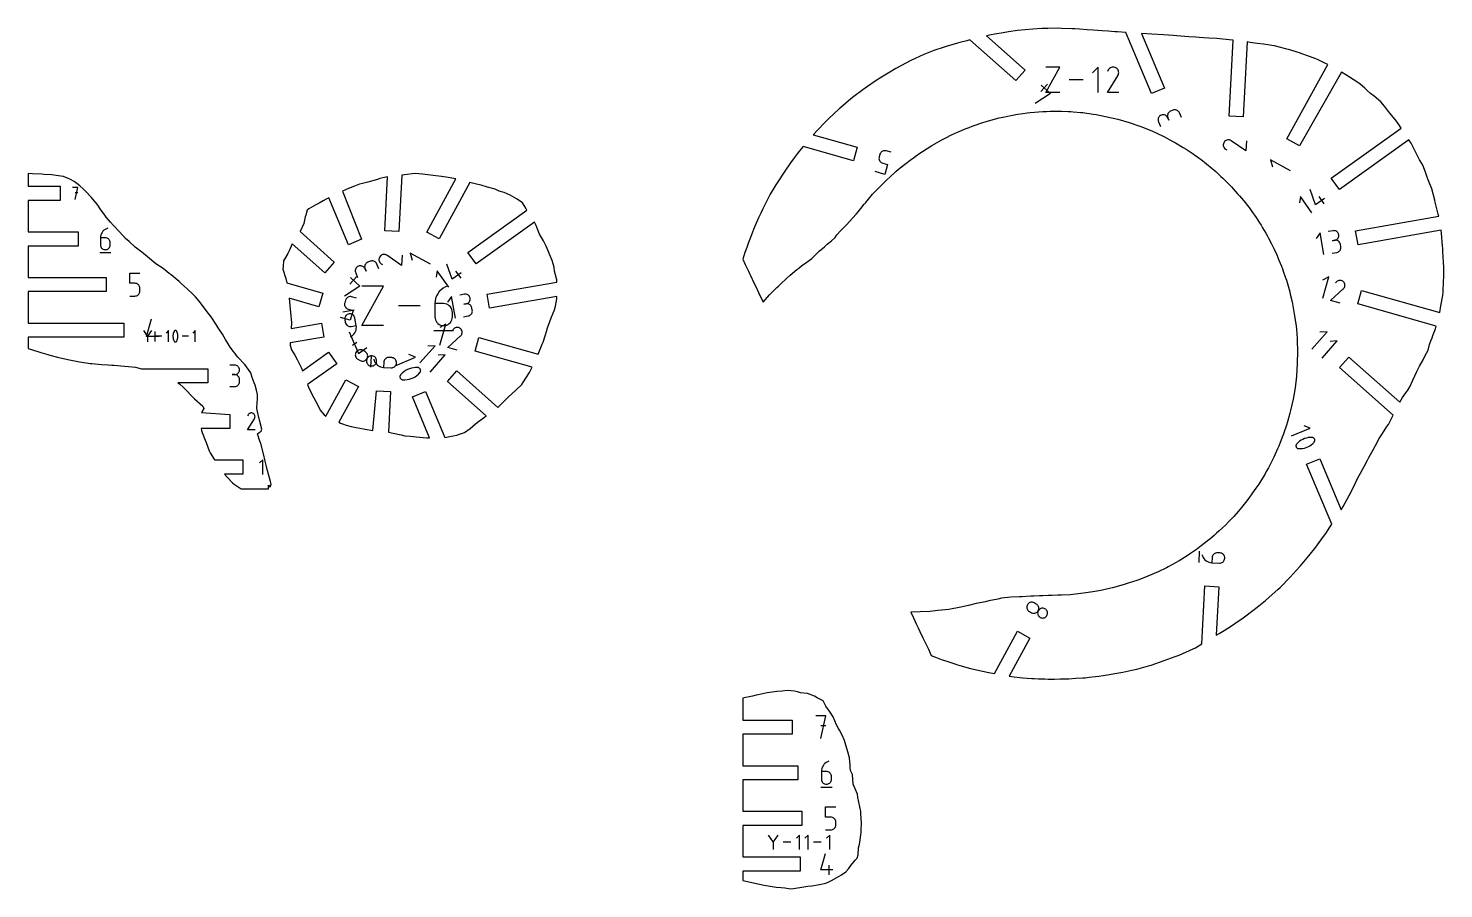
# Model space of a CAD drawing. Extents: x 1175 to 2208, y 2102 to 2749.
# Drawn here: x 1174.8 to 1569, y 2509 to 2748.6 of the extents above; entities that cross this region are included whole.
import ezdxf

# ---------------------------------------------------------------- set-up
doc = ezdxf.new("R2010")
doc.units = 0
doc.layers.add('IMPORT_-_FGBS51FGX6OVUUR', color=18, linetype='CONTINUOUS')
doc.layers.add('IMPORT_-_FTPFZRFGX82OPU8', color=18, linetype='CONTINUOUS')

msp = doc.modelspace()

# ---------------------------------------------------------------- linework, layer by layer
at = {"layer": 'IMPORT_-_FGBS51FGX6OVUUR'}
for points in [[(1236.29, 2620.33), (1239.29, 2620.35), (1241.68, 2620.37), (1241.71, 2621.35), (1242.12, 2620.86), (1242.38, 2621.63), (1242.23, 2622.4), (1241.77, 2624.11), (1241.35, 2625.78), (1241.04, 2626.97), (1240.79, 2628.06), (1240.27, 2630.06), (1239.5, 2632.94), (1239.29, 2633.64), (1238.59, 2635.71), (1239.1, 2636), (1239.59, 2636.38), (1239.85, 2637), (1239.19, 2639.46), (1238.55, 2642.23), (1238.47, 2642.9), (1238.62, 2645.54), (1238.57, 2646.58), (1238.29, 2647.86), (1237.95, 2649.2), (1237.73, 2649.88), (1237.15, 2651.37), (1236.76, 2652.67), (1235.11, 2654.94), (1233.12, 2657.04), (1231.01, 2659.81), (1230.72, 2660.28), (1229.73, 2661.9), (1229.37, 2662.59), (1228.9, 2663.38), (1227.69, 2665.19), (1227.08, 2666.11), (1225.67, 2668.27), (1224.95, 2669.15), (1223.78, 2670.8), (1223.34, 2671.39), (1222.38, 2672.58), (1221.38, 2673.78), (1220.68, 2674.48), (1218.98, 2676.05), (1217.39, 2677.53), (1216.75, 2678.12), (1215.72, 2679), (1214.56, 2679.91), (1214.03, 2680.33), (1212.38, 2681.67), (1210.29, 2683.04), (1208.01, 2684.93), (1206.37, 2686.26), (1205.29, 2687.06), (1204.56, 2687.69), (1202.83, 2689.19), (1201.85, 2690.07), (1200.3, 2691.8), (1198.49, 2693.71), (1197.71, 2694.59), (1196.43, 2696.03), (1195.87, 2696.81), (1195, 2698.07), (1193.93, 2699.62), (1192.79, 2700.99), (1192.35, 2701.51), (1190.7, 2703.24), (1190.12, 2703.79), (1189.13, 2704.73), (1188.26, 2705.4), (1187.57, 2705.91), (1186.56, 2706.48), (1185.66, 2706.88), (1184.55, 2707.28), (1183.85, 2707.42), (1181.9, 2707.71), (1181.29, 2707.78), (1179.2, 2707.92), (1178.55, 2707.97), (1175.96, 2708.09), (1174.78, 2708.14), (1174.78, 2704.6), (1183.63, 2704.6), (1183.63, 2700.66), (1174.78, 2700.66), (1174.78, 2691.9), (1188.71, 2691.9), (1188.71, 2687.96), (1174.78, 2687.96), (1174.78, 2679.2), (1196.45, 2679.2), (1196.45, 2675.26), (1174.78, 2675.26), (1174.78, 2666.5), (1201.43, 2666.5), (1201.43, 2662.56), (1174.78, 2662.56), (1174.78, 2659.45), (1177.72, 2658.52), (1178.31, 2658.31), (1180.19, 2657.79), (1180.81, 2657.62), (1182.94, 2657.05), (1185.82, 2656.33), (1189.03, 2655.76), (1190.93, 2655.44), (1191.98, 2655.26), (1192.51, 2655.22), (1195.3, 2655.02), (1197.03, 2654.89), (1198.06, 2654.82), (1198.57, 2654.77), (1201.56, 2654.49), (1202.73, 2654.43), (1204.68, 2654.19), (1206.35, 2653.8), (1224.81, 2653.8), (1224.81, 2649.86), (1216.45, 2649.86), (1216.9, 2649.6), (1217.98, 2648.59), (1218.89, 2647.68), (1220.27, 2646.22), (1220.69, 2645.82), (1221.05, 2645.41), (1223.37, 2643.36), (1223.67, 2642.77), (1223.06, 2641.57), (1230.94, 2641.1), (1230.94, 2637.16), (1222.95, 2637.16), (1223.03, 2636.62), (1223.22, 2636), (1224.01, 2633.9), (1224.27, 2633.25), (1225.16, 2630.96), (1225.44, 2630.4), (1226.61, 2628.4), (1234.54, 2628.4), (1234.54, 2624.46), (1229.4, 2624.46), (1230.12, 2623.63), (1231.69, 2622.01), (1232.07, 2621.67), (1234.03, 2620.32)], [(1247.74, 2660.98), (1247.7, 2660.32), (1248.04, 2659.07), (1248.99, 2657.54), (1249.66, 2656.41), (1250.83, 2653.91), (1251.12, 2653.18), (1258.38, 2658.38), (1260.67, 2655.18), (1252.58, 2649.38), (1252.85, 2648.69), (1253.31, 2647.67), (1254.31, 2645.69), (1254.84, 2644.65), (1255.56, 2643.29), (1256.03, 2642.27), (1257.21, 2640.97), (1257.69, 2640.57), (1263.26, 2650.75), (1266.71, 2648.86), (1261.26, 2638.89), (1261.77, 2638.66), (1262.32, 2638.42), (1263.28, 2638.13), (1264.68, 2637.72), (1266.07, 2637.47), (1268.11, 2637.04), (1268.62, 2636.96), (1270.71, 2636.64), (1271.76, 2647.69), (1275.69, 2647.49), (1275.1, 2636.16), (1276.44, 2635.87), (1278.61, 2635.41), (1279.68, 2635.14), (1281.1, 2635.01), (1282.82, 2634.88), (1285.8, 2634.56), (1286.53, 2634.52), (1281.74, 2645.97), (1285.37, 2647.5), (1290.75, 2634.65), (1293.08, 2635.11), (1294.1, 2635.33), (1294.9, 2635.6), (1296.23, 2636.05), (1297.81, 2637.14), (1299.35, 2638.48), (1300.21, 2639.08), (1301.79, 2640.28), (1302.32, 2640.64), (1291.51, 2650.23), (1294.12, 2653.17), (1305.59, 2643.01), (1306.08, 2643.55), (1308.47, 2645.87), (1310.52, 2647.83), (1312.25, 2649.39), (1312.54, 2649.87), (1314.34, 2652.77), (1315.14, 2654.19), (1299.19, 2658.72), (1300.26, 2662.5), (1316.76, 2657.82), (1317.89, 2660.66), (1318.17, 2661.24), (1318.69, 2662.94), (1319.17, 2664.45), (1319.31, 2664.94), (1319.99, 2666.93), (1320.37, 2668.01), (1321.31, 2670.21), (1321.58, 2671.25), (1322, 2673.25), (1322.02, 2673.92), (1303.22, 2670.64), (1302.54, 2674.52), (1321.99, 2677.91), (1321.99, 2678.57), (1321.35, 2680.96), (1321.22, 2682.07), (1320.67, 2683.92), (1319.96, 2685.69), (1319.77, 2686.18), (1319.02, 2687.9), (1318.27, 2689.42), (1317.19, 2691.29), (1316.53, 2692.94), (1316.19, 2693.64), (1315.73, 2694.58), (1299.51, 2682.97), (1297.22, 2686.17), (1313.67, 2697.95), (1313.35, 2698.48), (1312.86, 2699.27), (1312.39, 2699.96), (1310.97, 2701.04), (1308.95, 2702.16), (1307.3, 2702.89), (1305.9, 2703.28), (1304.84, 2703.76), (1302.63, 2704.36), (1300.92, 2704.91), (1299.99, 2705.11), (1297.77, 2705.61), (1289.19, 2689.92), (1285.73, 2691.81), (1293.86, 2706.66), (1291.14, 2707.16), (1289.83, 2707.32), (1287.52, 2707.58), (1286.8, 2707.67), (1284.61, 2707.95), (1282.55, 2708.14), (1281.72, 2708.04), (1280.27, 2707.86), (1278.83, 2707.68), (1278.01, 2692.02), (1274.08, 2692.22), (1274.86, 2707.2), (1273.56, 2706.98), (1272.7, 2706.73), (1272, 2706.52), (1269.3, 2705.74), (1267.9, 2705.38), (1267.02, 2705.16), (1265.66, 2704.63), (1264, 2703.94), (1262.32, 2703.28), (1267.62, 2689.86), (1263.99, 2688.34), (1258.51, 2701.4), (1257.77, 2701), (1256.89, 2700.53), (1255.75, 2699.87), (1254.84, 2699.45), (1252.93, 2698.36), (1252.41, 2697.93), (1252.08, 2696.6), (1251.9, 2696.05), (1251.54, 2694.23), (1250.47, 2691.97), (1259.97, 2683.44), (1257.36, 2680.49), (1248.25, 2688.57), (1247.39, 2686.62), (1247.05, 2685.87), (1246.14, 2684.26), (1245.89, 2683.81), (1245.76, 2682.39), (1245.64, 2681.49), (1246.47, 2678.92), (1246.74, 2677.68), (1256.8, 2674.83), (1255.73, 2671.04), (1247.39, 2673.41), (1247.73, 2670.37), (1247.8, 2669.56), (1248.04, 2666.6), (1248, 2665.02), (1256.42, 2666.49), (1257.1, 2662.61)], [(1215.57, 2661.32), (1215.64, 2661.29), (1215.71, 2661.28), (1215.79, 2661.28), (1215.86, 2661.29), (1215.93, 2661.31), (1216, 2661.35), (1216.06, 2661.4), (1216.11, 2661.45), (1216.15, 2661.52), (1216.27, 2661.81), (1216.36, 2662.1), (1216.43, 2662.4), (1216.46, 2662.7), (1216.46, 2663.01), (1216.43, 2663.31), (1216.36, 2663.61), (1216.27, 2663.9), (1216.15, 2664.19), (1216.14, 2664.22), (1216.12, 2664.24), (1216.1, 2664.27), (1216.08, 2664.3), (1216.05, 2664.32), (1216.03, 2664.34), (1216, 2664.36), (1215.98, 2664.38), (1215.95, 2664.39), (1215.87, 2664.42), (1215.8, 2664.43), (1215.72, 2664.43), (1215.65, 2664.42), (1215.58, 2664.4), (1215.51, 2664.36), (1215.45, 2664.31), (1215.4, 2664.26), (1215.36, 2664.19), (1215.24, 2663.9), (1215.15, 2663.61), (1215.09, 2663.31), (1215.06, 2663.01), (1215.06, 2662.7), (1215.09, 2662.4), (1215.15, 2662.1), (1215.24, 2661.81), (1215.36, 2661.52), (1215.38, 2661.49), (1215.39, 2661.47), (1215.41, 2661.44), (1215.43, 2661.42), (1215.46, 2661.39), (1215.48, 2661.37), (1215.51, 2661.35), (1215.54, 2661.33)], [(1267.95, 2658.92), (1267.71, 2659.02), (1267.47, 2659.08), (1267.23, 2659.09), (1266.99, 2659.06), (1266.76, 2658.99), (1266.54, 2658.89), (1266.34, 2658.74), (1266.17, 2658.56), (1266.03, 2658.35), (1265.92, 2658.12), (1265.87, 2657.88), (1265.85, 2657.63), (1265.88, 2657.39), (1265.95, 2657.16), (1266.05, 2656.94), (1266.2, 2656.75), (1266.38, 2656.57), (1266.59, 2656.43), (1267.21, 2656.09), (1267.44, 2655.99), (1267.68, 2655.93), (1267.93, 2655.92), (1268.17, 2655.95), (1268.4, 2656.01), (1268.62, 2656.12), (1268.82, 2656.26), (1268.99, 2656.44), (1269.13, 2656.65), (1269.23, 2656.89), (1269.29, 2657.13), (1269.3, 2657.37), (1269.28, 2657.61), (1269.21, 2657.85), (1269.1, 2658.06), (1268.96, 2658.26), (1268.78, 2658.44), (1268.57, 2658.58)], [(1269.7, 2654.73), (1269.93, 2654.63), (1270.17, 2654.57), (1270.41, 2654.56), (1270.65, 2654.58), (1270.89, 2654.65), (1271.1, 2654.76), (1271.3, 2654.9), (1271.47, 2655.08), (1271.62, 2655.29), (1271.72, 2655.53), (1271.78, 2655.77), (1271.79, 2656.01), (1271.76, 2656.25), (1271.69, 2656.49), (1271.59, 2656.7), (1271.45, 2656.9), (1271.27, 2657.07), (1271.06, 2657.22), (1270.82, 2657.32), (1270.58, 2657.37), (1270.34, 2657.39), (1270.09, 2657.36), (1269.86, 2657.29), (1269.64, 2657.19), (1269.45, 2657.04), (1269.27, 2656.87), (1269.13, 2656.65), (1269.03, 2656.42), (1268.97, 2656.18), (1268.96, 2655.93), (1268.99, 2655.69), (1269.05, 2655.46), (1269.16, 2655.24), (1269.3, 2655.04), (1269.48, 2654.87)], [(1278.27, 2651.61), (1278.27, 2651.46), (1278.31, 2651.31), (1278.36, 2651.18), (1278.44, 2651.06), (1278.54, 2650.95), (1278.65, 2650.86), (1278.78, 2650.79), (1278.92, 2650.74), (1279.07, 2650.72), (1279.67, 2650.71), (1280.27, 2650.77), (1280.85, 2650.88), (1281.42, 2651.06), (1281.96, 2651.28), (1282.48, 2651.57), (1282.97, 2651.9), (1283.43, 2652.28), (1283.85, 2652.72), (1283.89, 2652.77), (1283.92, 2652.82), (1283.96, 2652.87), (1283.98, 2652.93), (1284.01, 2652.99), (1284.03, 2653.05), (1284.04, 2653.11), (1284.05, 2653.17), (1284.06, 2653.23), (1284.05, 2653.39), (1284.02, 2653.53), (1283.96, 2653.67), (1283.89, 2653.79), (1283.79, 2653.9), (1283.68, 2653.99), (1283.55, 2654.06), (1283.41, 2654.11), (1283.25, 2654.13), (1282.65, 2654.14), (1282.06, 2654.08), (1281.48, 2653.96), (1280.91, 2653.79), (1280.37, 2653.56), (1279.85, 2653.28), (1279.36, 2652.95), (1278.9, 2652.56), (1278.48, 2652.13), (1278.44, 2652.08), (1278.4, 2652.03), (1278.37, 2651.98), (1278.34, 2651.92), (1278.32, 2651.86), (1278.3, 2651.8), (1278.29, 2651.74), (1278.27, 2651.68)]]:
    msp.add_lwpolyline(points, close=True, dxfattribs=at)
for points in [[(1187.84, 2700.96), (1188.58, 2704.3), (1187.09, 2704.3)], [(1188.58, 2702.81), (1187.84, 2702.81)], [(1196.9, 2692.93), (1196.52, 2692.78), (1196.17, 2692.59), (1195.85, 2692.35), (1195.58, 2692.08), (1195.34, 2691.76), (1195.15, 2691.42), (1195.01, 2691.05), (1194.93, 2690.66), (1194.9, 2690.26), (1194.9, 2688.26), (1194.92, 2688.02), (1194.98, 2687.8), (1195.08, 2687.59), (1195.21, 2687.4), (1195.37, 2687.24), (1195.56, 2687.11), (1195.77, 2687.01), (1195.99, 2686.95), (1196.23, 2686.93), (1196.47, 2686.95), (1196.7, 2687.01), (1196.9, 2687.11), (1197.09, 2687.24), (1197.25, 2687.4), (1197.38, 2687.59), (1197.48, 2687.8), (1197.54, 2688.02), (1197.56, 2688.26), (1197.56, 2688.93), (1197.54, 2689.17), (1197.48, 2689.39), (1197.38, 2689.6), (1197.25, 2689.78), (1197.09, 2689.94), (1196.9, 2690.07), (1196.7, 2690.17), (1196.47, 2690.23), (1196.23, 2690.26), (1194.9, 2690.26)], [(1194.73, 2686.18), (1197.73, 2686.18)], [(1278.89, 2685.38), (1278.74, 2682.55), (1274.67, 2685.38), (1274.66, 2685.39), (1274.66, 2685.39), (1274.66, 2685.39), (1274.65, 2685.4), (1274.65, 2685.4), (1274.64, 2685.4), (1274.64, 2685.4), (1274.64, 2685.41), (1274.63, 2685.41), (1274.4, 2685.53), (1274.17, 2685.61), (1273.92, 2685.64), (1273.68, 2685.63), (1273.45, 2685.58), (1273.22, 2685.49), (1273.01, 2685.36), (1272.83, 2685.2), (1272.67, 2685), (1272.55, 2684.77), (1272.47, 2684.53), (1272.44, 2684.29), (1272.45, 2684.05), (1272.5, 2683.81), (1272.59, 2683.59), (1272.72, 2683.38), (1272.89, 2683.19), (1273.09, 2683.03), (1273.43, 2682.83)], [(1286.76, 2682.94), (1281.16, 2686), (1281.72, 2684.07)], [(1272.38, 2681.64), (1271.84, 2682.95), (1271.72, 2683.18), (1271.56, 2683.37), (1271.38, 2683.53), (1271.18, 2683.66), (1270.95, 2683.75), (1270.72, 2683.81), (1270.47, 2683.82), (1270.23, 2683.79), (1269.98, 2683.71), (1269.33, 2683.44), (1269.1, 2683.32), (1268.91, 2683.16), (1268.75, 2682.98), (1268.62, 2682.78), (1268.53, 2682.55), (1268.47, 2682.32), (1268.46, 2682.07), (1268.49, 2681.83), (1268.57, 2681.58), (1268.85, 2680.93), (1268.57, 2681.58), (1268.45, 2681.81), (1268.3, 2682), (1268.12, 2682.17), (1267.91, 2682.3), (1267.69, 2682.39), (1267.45, 2682.44), (1267.21, 2682.45), (1266.96, 2682.42), (1266.72, 2682.34), (1266.49, 2682.22), (1266.3, 2682.07), (1266.13, 2681.89), (1266, 2681.68), (1265.91, 2681.46), (1265.86, 2681.22), (1265.85, 2680.98), (1265.88, 2680.73), (1265.96, 2680.49), (1266.51, 2679.18)], [(1291.88, 2676.52), (1288.65, 2681.03), (1288.37, 2679.31)], [(1295.35, 2680.52), (1292.85, 2678.73), (1291.34, 2682.95)], [(1295.31, 2678.99), (1293.88, 2680.98)], [(1203.03, 2674.04), (1204.45, 2674.04), (1204.7, 2674.06), (1204.94, 2674.13), (1205.16, 2674.23), (1205.36, 2674.37), (1205.53, 2674.54), (1205.67, 2674.74), (1205.78, 2674.96), (1205.84, 2675.2), (1205.86, 2675.46), (1205.86, 2676.16), (1205.84, 2676.42), (1205.78, 2676.66), (1205.67, 2676.88), (1205.53, 2677.07), (1205.36, 2677.24), (1205.16, 2677.38), (1204.94, 2677.49), (1204.7, 2677.55), (1204.45, 2677.58), (1203.03, 2677.58), (1203.03, 2680.42), (1205.86, 2680.42)], [(1264.5, 2679.16), (1267.16, 2676.81), (1262.81, 2674.03)], [(1266.24, 2679.51), (1264.36, 2677.39)], [(1273.74, 2665.82), (1267.63, 2665.82), (1273.74, 2676.82), (1267.63, 2676.82)], [(1291.68, 2676.82), (1290.98, 2676.56), (1290.34, 2676.21), (1289.76, 2675.77), (1289.25, 2675.26), (1288.82, 2674.69), (1288.48, 2674.06), (1288.22, 2673.38), (1288.06, 2672.67), (1288.01, 2671.92), (1288.01, 2668.26), (1288.05, 2667.82), (1288.16, 2667.41), (1288.34, 2667.03), (1288.58, 2666.69), (1288.88, 2666.39), (1289.22, 2666.15), (1289.6, 2665.97), (1290.01, 2665.86), (1290.45, 2665.82), (1290.89, 2665.86), (1291.31, 2665.97), (1291.69, 2666.15), (1292.03, 2666.39), (1292.32, 2666.69), (1292.56, 2667.03), (1292.74, 2667.41), (1292.86, 2667.82), (1292.9, 2668.26), (1292.9, 2669.48), (1292.86, 2669.92), (1292.74, 2670.33), (1292.56, 2670.71), (1292.32, 2671.06), (1292.03, 2671.35), (1291.69, 2671.59), (1291.31, 2671.77), (1290.89, 2671.88), (1290.45, 2671.92), (1288.01, 2671.92)], [(1266.19, 2673.44), (1264.83, 2673.82), (1264.58, 2673.87), (1264.33, 2673.87), (1264.09, 2673.83), (1263.86, 2673.75), (1263.65, 2673.63), (1263.46, 2673.48), (1263.3, 2673.3), (1263.17, 2673.08), (1263.08, 2672.85), (1262.89, 2672.17), (1262.84, 2671.92), (1262.84, 2671.67), (1262.88, 2671.43), (1262.96, 2671.2), (1263.08, 2670.99), (1263.23, 2670.8), (1263.41, 2670.64), (1263.63, 2670.51), (1263.87, 2670.42), (1265.23, 2670.03), (1264.45, 2667.3), (1261.73, 2668.07)], [(1293.72, 2667.88), (1292.67, 2673.91), (1291.56, 2672.34)], [(1295.99, 2668.27), (1297.33, 2668.51), (1297.56, 2668.57), (1297.78, 2668.67), (1297.97, 2668.81), (1298.13, 2668.97), (1298.27, 2669.16), (1298.37, 2669.37), (1298.43, 2669.6), (1298.45, 2669.83), (1298.43, 2670.08), (1298.32, 2670.75), (1298.25, 2670.98), (1298.15, 2671.2), (1298.02, 2671.39), (1297.85, 2671.55), (1297.66, 2671.69), (1297.45, 2671.79), (1297.23, 2671.85), (1296.99, 2671.87), (1296.74, 2671.85), (1296.07, 2671.74), (1296.74, 2671.85), (1296.98, 2671.92), (1297.2, 2672.02), (1297.39, 2672.15), (1297.55, 2672.32), (1297.68, 2672.51), (1297.78, 2672.72), (1297.85, 2672.95), (1297.87, 2673.18), (1297.85, 2673.43), (1297.79, 2673.66), (1297.68, 2673.88), (1297.55, 2674.07), (1297.38, 2674.24), (1297.19, 2674.37), (1296.98, 2674.47), (1296.76, 2674.53), (1296.52, 2674.55), (1296.28, 2674.53), (1294.94, 2674.3)], [(1265.53, 2670.13), (1262.39, 2669.58)], [(1264.49, 2662.66), (1264.86, 2662.88), (1265.2, 2663.14), (1265.48, 2663.45), (1265.72, 2663.79), (1265.91, 2664.16), (1266.05, 2664.56), (1266.12, 2664.97), (1266.14, 2665.39), (1266.1, 2665.82), (1265.74, 2667.91), (1265.67, 2668.16), (1265.56, 2668.38), (1265.42, 2668.58), (1265.25, 2668.76), (1265.05, 2668.89), (1264.83, 2669), (1264.6, 2669.06), (1264.35, 2669.09), (1264.1, 2669.07), (1263.85, 2669), (1263.63, 2668.89), (1263.43, 2668.75), (1263.26, 2668.58), (1263.12, 2668.38), (1263.01, 2668.16), (1262.95, 2667.93), (1262.92, 2667.68), (1262.95, 2667.43), (1263.07, 2666.73), (1263.13, 2666.48), (1263.24, 2666.26), (1263.38, 2666.06), (1263.55, 2665.89), (1263.75, 2665.75), (1263.97, 2665.65), (1264.2, 2665.58), (1264.45, 2665.56), (1264.7, 2665.58), (1266.1, 2665.82)], [(1283.88, 2671.32), (1277.87, 2671.32)], [(1211.2, 2662.76), (1207.66, 2662.76), (1209.07, 2667.72)], [(1289.43, 2660.35), (1291.1, 2666.24), (1289.42, 2665.3)], [(1294.26, 2658.98), (1291.64, 2659.72), (1295.16, 2662.93), (1295.17, 2662.93), (1295.17, 2662.93), (1295.17, 2662.93), (1295.18, 2662.94), (1295.18, 2662.94), (1295.19, 2662.94), (1295.19, 2662.95), (1295.19, 2662.95), (1295.2, 2662.96), (1295.36, 2663.14), (1295.48, 2663.35), (1295.56, 2663.57), (1295.6, 2663.8), (1295.61, 2664.03), (1295.57, 2664.26), (1295.5, 2664.48), (1295.38, 2664.69), (1295.23, 2664.88), (1295.04, 2665.04), (1294.84, 2665.16), (1294.62, 2665.24), (1294.39, 2665.28), (1294.15, 2665.29), (1293.92, 2665.25), (1293.7, 2665.18), (1293.49, 2665.06), (1293.3, 2664.91), (1293.04, 2664.63)], [(1209.07, 2664.44), (1208.02, 2662.91), (1206.96, 2664.44)], [(1208.02, 2663.04), (1208.02, 2661.28)], [(1210.14, 2661.34), (1210.14, 2664.17)], [(1211.98, 2662.86), (1210.26, 2662.86)], [(1213.87, 2661.28), (1213.87, 2664.44), (1213.17, 2663.74)], [(1219.37, 2662.86), (1217.64, 2662.86)], [(1221.26, 2661.28), (1221.26, 2664.44), (1220.56, 2663.74)], [(1264.18, 2664.03), (1266.74, 2658.01), (1269.05, 2659.67)], [(1265.09, 2660.32), (1266.24, 2661.15)], [(1287.7, 2664.44), (1293.21, 2664.44)], [(1270.24, 2657.38), (1270.08, 2654.19)], [(1276.92, 2654.61), (1282.58, 2656.99), (1280.8, 2657.72)], [(1283.81, 2655.41), (1288.05, 2660.19), (1286.04, 2660.07)], [(1286.67, 2652.88), (1290.9, 2657.66), (1288.9, 2657.54)], [(1230.94, 2648.86), (1232.26, 2648.86), (1232.5, 2648.88), (1232.72, 2648.94), (1232.93, 2649.04), (1233.11, 2649.17), (1233.27, 2649.33), (1233.4, 2649.51), (1233.5, 2649.72), (1233.56, 2649.94), (1233.58, 2650.17), (1233.58, 2650.83), (1233.56, 2651.07), (1233.5, 2651.29), (1233.4, 2651.5), (1233.27, 2651.68), (1233.11, 2651.84), (1232.93, 2651.97), (1232.72, 2652.07), (1232.5, 2652.13), (1232.26, 2652.15), (1231.6, 2652.15), (1232.26, 2652.15), (1232.5, 2652.17), (1232.72, 2652.24), (1232.93, 2652.33), (1233.11, 2652.46), (1233.27, 2652.62), (1233.4, 2652.81), (1233.5, 2653.01), (1233.56, 2653.24), (1233.58, 2653.47), (1233.56, 2653.71), (1233.5, 2653.93), (1233.4, 2654.14), (1233.27, 2654.32), (1233.11, 2654.48), (1232.93, 2654.61), (1232.72, 2654.71), (1232.5, 2654.77), (1232.26, 2654.79), (1230.94, 2654.79)], [(1270.99, 2656.45), (1271.12, 2656.04), (1271.31, 2655.66), (1271.54, 2655.31), (1271.82, 2655), (1272.14, 2654.74), (1272.49, 2654.52), (1272.88, 2654.35), (1273.28, 2654.24), (1273.71, 2654.18), (1275.84, 2654.07), (1276.09, 2654.08), (1276.34, 2654.13), (1276.56, 2654.23), (1276.77, 2654.36), (1276.95, 2654.52), (1277.1, 2654.71), (1277.21, 2654.92), (1277.29, 2655.16), (1277.33, 2655.41), (1277.32, 2655.67), (1277.27, 2655.91), (1277.17, 2656.14), (1277.04, 2656.34), (1276.88, 2656.52), (1276.69, 2656.67), (1276.48, 2656.79), (1276.24, 2656.87), (1275.99, 2656.9), (1275.28, 2656.94), (1275.02, 2656.93), (1274.78, 2656.88), (1274.55, 2656.78), (1274.35, 2656.65), (1274.17, 2656.49), (1274.02, 2656.3), (1273.9, 2656.09), (1273.82, 2655.85), (1273.79, 2655.6), (1273.71, 2654.18)], [(1237.92, 2636.76), (1235.82, 2636.76), (1237.76, 2639.89), (1237.77, 2639.89), (1237.77, 2639.89), (1237.77, 2639.9), (1237.77, 2639.9), (1237.78, 2639.9), (1237.78, 2639.91), (1237.78, 2639.91), (1237.78, 2639.91), (1237.78, 2639.92), (1237.86, 2640.09), (1237.91, 2640.27), (1237.92, 2640.45), (1237.91, 2640.63), (1237.86, 2640.8), (1237.79, 2640.96), (1237.68, 2641.11), (1237.56, 2641.24), (1237.4, 2641.35), (1237.23, 2641.43), (1237.05, 2641.48), (1236.87, 2641.49), (1236.69, 2641.47), (1236.52, 2641.43), (1236.36, 2641.35), (1236.21, 2641.25), (1236.07, 2641.12), (1235.97, 2640.97), (1235.83, 2640.7)], [(1240.12, 2624.38), (1240.12, 2628.47), (1239.21, 2627.56)]]:
    msp.add_lwpolyline(points, dxfattribs=at)
at = {"layer": 'IMPORT_-_FTPFZRFGX82OPU8'}
for points in [[(1423.15, 2586.07), (1420.55, 2585.98), (1421.28, 2584.46), (1422.08, 2582.77), (1422.61, 2581.67), (1423.11, 2580.61), (1423.95, 2578.86), (1424.66, 2577.35), (1425.46, 2575.73), (1426.28, 2573.96), (1427.47, 2573.5), (1429.32, 2572.77), (1430.29, 2572.45), (1433.07, 2571.52), (1433.62, 2571.34), (1437.18, 2570.36), (1437.67, 2570.23), (1440.58, 2569.56), (1442.73, 2569.13), (1443.86, 2568.92), (1450.31, 2580.71), (1453.76, 2578.82), (1447.96, 2568.22), (1448.62, 2568.13), (1451.64, 2567.76), (1454.31, 2567.55), (1454.93, 2567.52), (1456.18, 2567.47), (1457.92, 2567.42), (1458.87, 2567.4), (1460.57, 2567.4), (1462.2, 2567.43), (1463.43, 2567.44), (1464.58, 2567.5), (1466.49, 2567.61), (1468.49, 2567.73), (1469.09, 2567.77), (1470.26, 2567.9), (1472.03, 2568.1), (1472.94, 2568.22), (1475.94, 2568.65), (1477.44, 2568.9), (1479.66, 2569.32), (1482.17, 2569.86), (1483.48, 2570.18), (1486.74, 2571.08), (1487.48, 2571.3), (1491.16, 2572.52), (1494.17, 2573.65), (1495.32, 2574.08), (1499.24, 2575.79), (1499.82, 2576.09), (1501.59, 2577.16), (1502.43, 2593.31), (1506.36, 2593.1), (1505.66, 2579.62), (1506.43, 2580.08), (1507.81, 2580.94), (1509.9, 2582.26), (1511.71, 2583.47), (1512.74, 2584.17), (1513.48, 2584.7), (1515.85, 2586.45), (1517.05, 2587.38), (1519.38, 2589.29), (1520.28, 2590.07), (1522.89, 2592.43), (1523.4, 2592.91), (1526.23, 2595.74), (1527.93, 2597.6), (1529.14, 2598.93), (1531.47, 2601.71), (1533.37, 2604.14), (1534.75, 2606.04), (1536.32, 2608.24), (1537.11, 2609.45), (1537.82, 2610.49), (1530.82, 2627.19), (1534.45, 2628.71), (1540.42, 2614.47), (1541.03, 2615.44), (1541.58, 2616.42), (1542.62, 2618.55), (1543.74, 2620.67), (1545.09, 2623.41), (1545.78, 2624.68), (1546.89, 2626.73), (1547.75, 2628.31), (1548.15, 2629.05), (1549.45, 2631.43), (1549.99, 2632.43), (1551.05, 2634.37), (1551.54, 2635.21), (1552.4, 2636.51), (1553.18, 2637.71), (1553.61, 2638.26), (1554.54, 2640.14), (1554.9, 2640.87), (1539.97, 2654.1), (1542.58, 2657.04), (1556.76, 2644.48), (1557.51, 2645.76), (1558.44, 2647.08), (1558.98, 2647.83), (1559.52, 2648.72), (1560.43, 2650.59), (1561.49, 2652.99), (1561.84, 2653.75), (1562.24, 2654.47), (1563.24, 2656.26), (1563.83, 2657.47), (1564.62, 2658.96), (1565.06, 2660.55), (1565.43, 2661.55), (1565.76, 2662.44), (1565.97, 2663.01), (1566.66, 2664.87), (1566.93, 2665.62), (1545.04, 2671.83), (1546.11, 2675.62), (1567.87, 2669.45), (1568.21, 2671.35), (1568.72, 2674.23), (1568.83, 2675.15), (1568.97, 2678.25), (1568.99, 2679.18), (1568.98, 2682.11), (1568.94, 2683.48), (1568.79, 2686.46), (1568.73, 2687.29), (1568.68, 2688.01), (1568.39, 2691.51), (1568.25, 2692.36), (1545.13, 2688.34), (1544.45, 2692.22), (1567.59, 2696.24), (1567.48, 2696.81), (1566.62, 2700.18), (1566.54, 2700.75), (1565.71, 2703.85), (1564.68, 2706.41), (1564.37, 2707.15), (1564, 2708.29), (1563.33, 2710.02), (1563.04, 2710.67), (1562.26, 2712), (1562, 2712.5), (1561.02, 2714.41), (1559.89, 2716.58), (1559.26, 2717.53), (1539.93, 2703.69), (1537.64, 2706.9), (1557.1, 2720.82), (1556.5, 2721.77), (1555.87, 2722.76), (1554.11, 2724.85), (1553.6, 2725.45), (1552.5, 2726.88), (1551.51, 2728.14), (1549.64, 2729.67), (1548.64, 2730.39), (1547.67, 2731.3), (1547.02, 2731.92), (1545.61, 2733.14), (1543.76, 2734.33), (1541.71, 2735.67), (1540.55, 2736.38), (1528.79, 2715.89), (1525.33, 2717.78), (1536.69, 2738.53), (1535.87, 2738.9), (1535.35, 2739.13), (1533.82, 2739.88), (1533.36, 2740.09), (1531.6, 2740.75), (1529.5, 2741.52), (1528.82, 2741.73), (1528.21, 2741.92), (1526.15, 2742.55), (1524.97, 2742.85), (1523.59, 2743.28), (1521.84, 2743.69), (1521.09, 2743.82), (1518.76, 2744.15), (1517.08, 2744.38), (1515.07, 2744.67), (1514.26, 2744.78), (1513.17, 2723.9), (1509.24, 2724.1), (1510.34, 2745.28), (1509.21, 2745.4), (1506.66, 2745.62), (1505.81, 2745.7), (1503.54, 2745.85), (1502.1, 2745.95), (1500.84, 2746.03), (1499.94, 2746.1), (1498.02, 2746.24), (1494.65, 2746.49), (1493.69, 2746.56), (1490.96, 2746.76), (1487.66, 2746.92), (1484.82, 2747.16), (1491.2, 2731.93), (1487.57, 2730.41), (1480.44, 2747.42), (1478.09, 2747.56), (1477.42, 2747.62), (1475.56, 2747.75), (1473.87, 2747.9), (1472.68, 2747.99), (1471.33, 2748.1), (1469.69, 2748.2), (1467.57, 2748.36), (1466.27, 2748.44), (1465.45, 2748.48), (1462.57, 2748.57), (1461.4, 2748.58), (1458.76, 2748.55), (1457.07, 2748.49), (1454.58, 2748.35), (1452.42, 2748.17), (1450.33, 2747.94), (1447.77, 2747.6), (1446.28, 2747.36), (1444, 2746.96), (1442.97, 2746.75), (1441.67, 2746.48), (1452.4, 2736.97), (1449.79, 2734.03), (1437.01, 2745.35), (1436.15, 2745.11), (1434.27, 2744.6), (1433.59, 2744.4), (1430.43, 2743.49), (1429.9, 2743.34), (1426.95, 2742.43), (1425.08, 2741.65), (1424.21, 2741.27), (1421.78, 2740.16), (1420.43, 2739.51), (1417.95, 2738.23), (1416.43, 2737.39), (1414.24, 2736.11), (1412.44, 2735), (1410.67, 2733.85), (1408.52, 2732.39), (1407.21, 2731.45), (1404.72, 2729.58), (1403.87, 2728.91), (1401.09, 2726.57), (1400.65, 2726.18), (1397.67, 2723.41), (1396.58, 2722.32), (1394.65, 2720.36), (1393.37, 2718.95), (1405.67, 2715.46), (1404.6, 2711.67), (1390.56, 2715.65), (1389.59, 2714.44), (1388.91, 2713.6), (1388.11, 2712.5), (1387.07, 2711.08), (1385.49, 2708.82), (1383.33, 2705.52), (1383, 2704.99), (1381.44, 2702.41), (1380.94, 2701.47), (1380.06, 2699.81), (1379.31, 2698.28), (1378.77, 2697.15), (1378.14, 2695.79), (1377.23, 2693.64), (1376.79, 2692.58), (1375.91, 2690.31), (1375.39, 2688.92), (1374.89, 2687.54), (1374.31, 2686.12), (1373.74, 2684.27), (1374.41, 2682.82), (1375.32, 2680.92), (1375.64, 2680.27), (1375.89, 2679.73), (1376.94, 2677.55), (1377.27, 2676.84), (1378.12, 2675.05), (1379.41, 2672.36), (1381.18, 2674.38), (1383.27, 2676.4), (1383.7, 2676.81), (1384.26, 2677.37), (1386.02, 2679.06), (1386.96, 2679.88), (1388.86, 2681.44), (1389.38, 2681.84), (1390.17, 2682.41), (1391.36, 2683.3), (1392.97, 2684.5), (1393.44, 2684.98), (1394.54, 2686.04), (1395.02, 2686.51), (1396.57, 2687.75), (1397.3, 2688.48), (1398.47, 2689.44), (1399.46, 2690.38), (1399.93, 2691.04), (1401.06, 2692.31), (1402.78, 2693.98), (1404.34, 2695.75), (1405.41, 2696.9), (1405.91, 2697.52), (1406.63, 2698.43), (1407.6, 2699.61), (1408.03, 2700.09), (1409.93, 2702.36), (1410.46, 2702.92), (1412.11, 2704.64), (1413.85, 2706.37), (1414.72, 2707.17), (1416.41, 2708.67), (1417.18, 2709.32), (1418.81, 2710.64), (1420.74, 2712.13), (1421.18, 2712.46), (1421.82, 2712.91), (1423.39, 2713.99), (1423.86, 2714.31), (1426.41, 2715.95), (1427.05, 2716.33), (1429.19, 2717.54), (1429.74, 2717.84), (1430.34, 2718.13), (1431.91, 2718.9), (1432.73, 2719.29), (1433.57, 2719.65), (1434.73, 2720.15), (1435.69, 2720.56), (1436.81, 2720.99), (1437.63, 2721.3), (1438.79, 2721.74), (1440.1, 2722.17), (1440.6, 2722.33), (1441.95, 2722.77), (1443.47, 2723.17), (1445.17, 2723.62), (1446.72, 2723.95), (1448.44, 2724.31), (1449.84, 2724.55), (1450.36, 2724.64), (1451.74, 2724.87), (1452.98, 2725.02), (1453.85, 2725.12), (1455.06, 2725.26), (1456.15, 2725.33), (1457.36, 2725.4), (1458.4, 2725.46), (1459.35, 2725.47), (1460.88, 2725.49), (1461.75, 2725.5), (1462.55, 2725.47), (1464.4, 2725.42), (1465.11, 2725.39), (1465.75, 2725.34), (1467.91, 2725.16), (1468.46, 2725.12), (1471.39, 2724.71), (1472.15, 2724.58), (1474.83, 2724.07), (1478.25, 2723.28), (1481.37, 2722.38), (1484.67, 2721.23), (1487.7, 2719.99), (1490.68, 2718.62), (1491.26, 2718.33), (1493.59, 2717.1), (1494.32, 2716.69), (1496.43, 2715.42), (1497.27, 2714.89), (1499.19, 2713.6), (1499.65, 2713.29), (1500.12, 2712.95), (1501.87, 2711.66), (1502.38, 2711.29), (1502.88, 2710.88), (1504.47, 2709.58), (1505, 2709.15), (1505.51, 2708.68), (1506.95, 2707.36), (1507.49, 2706.87), (1508.01, 2706.34), (1509.33, 2705), (1509.87, 2704.46), (1510.39, 2703.88), (1511.6, 2702.54), (1512.14, 2701.95), (1512.65, 2701.33), (1513.76, 2699.97), (1514.28, 2699.33), (1514.77, 2698.66), (1515.78, 2697.27), (1516.27, 2696.59), (1516.72, 2695.9), (1517.66, 2694.46), (1518.12, 2693.76), (1518.54, 2693.05), (1519.42, 2691.56), (1519.84, 2690.85), (1520.22, 2690.12), (1521.04, 2688.58), (1521.42, 2687.86), (1521.75, 2687.13), (1522.49, 2685.49), (1522.82, 2684.78), (1523.1, 2684.06), (1523.79, 2682.33), (1524.07, 2681.63), (1524.3, 2680.94), (1524.94, 2679.1), (1525.17, 2678.44), (1525.37, 2677.78), (1525.94, 2675.82), (1526.12, 2675.19), (1526.26, 2674.58), (1526.75, 2672.47), (1526.88, 2671.9), (1526.98, 2671.34), (1527.38, 2669.07), (1527.47, 2668.57), (1527.87, 2665.65), (1527.96, 2664.81), (1528.18, 2662.2), (1528.21, 2661.53), (1528.29, 2658.73), (1528.21, 2655.24), (1527.99, 2651.76), (1527.6, 2648.5), (1527.04, 2645.31), (1526.32, 2642.16), (1526.14, 2641.43), (1525.48, 2639.04), (1525.18, 2638.05), (1524.49, 2635.98), (1524.3, 2635.38), (1524.04, 2634.73), (1523.35, 2632.98), (1523.06, 2632.25), (1522.71, 2631.47), (1522.07, 2630.05), (1521.68, 2629.2), (1521.22, 2628.28), (1520.66, 2627.18), (1520.17, 2626.21), (1519.58, 2625.17), (1519.13, 2624.38), (1518.51, 2623.3), (1517.76, 2622.15), (1517.46, 2621.68), (1516.69, 2620.5), (1515.78, 2619.23), (1514.74, 2617.79), (1513.76, 2616.53), (1512.68, 2615.16), (1511.74, 2614.08), (1510.5, 2612.65), (1509.62, 2611.75), (1509.02, 2611.13), (1508.17, 2610.27), (1507.38, 2609.53), (1506.49, 2608.69), (1505.74, 2608), (1505.05, 2607.41), (1503.84, 2606.38), (1503.21, 2605.84), (1502.63, 2605.39), (1501.09, 2604.2), (1500.59, 2603.81), (1500.12, 2603.49), (1498.23, 2602.19), (1497.53, 2601.74), (1495.28, 2600.34), (1492.25, 2598.63), (1491.75, 2598.37), (1489.45, 2597.23), (1486.62, 2596.01), (1485.96, 2595.75), (1483.79, 2594.94), (1483.25, 2594.74), (1482.59, 2594.53), (1480.83, 2593.97), (1480.02, 2593.7), (1477.78, 2593.09), (1476.77, 2592.82), (1475.93, 2592.61), (1473.54, 2592.08), (1471.29, 2591.66), (1468.71, 2591.27), (1465.65, 2590.92), (1464.98, 2590.87), (1462.58, 2590.73), (1461.53, 2590.71), (1459.81, 2590.64), (1458.81, 2590.66), (1457.38, 2590.56), (1456.39, 2590.58), (1454.84, 2590.5), (1454.04, 2590.52), (1451.5, 2590.32), (1450.88, 2590.31), (1448.47, 2590.23), (1445.81, 2589.9), (1444.84, 2589.66), (1442.3, 2589.18), (1441.41, 2588.94), (1438.8, 2588.42), (1436.67, 2587.87), (1434.54, 2587.38), (1431.16, 2586.76), (1428.14, 2586.45), (1425.84, 2586.22)], [(1527.85, 2632.38), (1527.85, 2632.24), (1527.88, 2632.11), (1527.93, 2631.98), (1528, 2631.87), (1528.09, 2631.78), (1528.19, 2631.69), (1528.31, 2631.63), (1528.44, 2631.59), (1528.57, 2631.56), (1529.12, 2631.56), (1529.66, 2631.61), (1530.19, 2631.72), (1530.7, 2631.87), (1531.19, 2632.08), (1531.66, 2632.34), (1532.11, 2632.64), (1532.52, 2632.99), (1532.9, 2633.38), (1532.94, 2633.42), (1532.97, 2633.47), (1533, 2633.52), (1533.03, 2633.57), (1533.05, 2633.62), (1533.07, 2633.68), (1533.08, 2633.73), (1533.09, 2633.79), (1533.09, 2633.85), (1533.09, 2633.99), (1533.06, 2634.12), (1533.01, 2634.24), (1532.94, 2634.35), (1532.85, 2634.45), (1532.75, 2634.54), (1532.63, 2634.6), (1532.5, 2634.64), (1532.37, 2634.66), (1531.82, 2634.67), (1531.28, 2634.61), (1530.76, 2634.51), (1530.24, 2634.35), (1529.75, 2634.14), (1529.28, 2633.89), (1528.83, 2633.59), (1528.42, 2633.24), (1528.04, 2632.85), (1528, 2632.8), (1527.97, 2632.76), (1527.94, 2632.71), (1527.91, 2632.66), (1527.89, 2632.6), (1527.87, 2632.55), (1527.86, 2632.49), (1527.85, 2632.44)], [(1454.92, 2588.62), (1454.69, 2588.72), (1454.45, 2588.77), (1454.22, 2588.79), (1453.98, 2588.76), (1453.76, 2588.69), (1453.55, 2588.59), (1453.36, 2588.45), (1453.19, 2588.28), (1453.05, 2588.07), (1452.95, 2587.84), (1452.9, 2587.61), (1452.88, 2587.37), (1452.91, 2587.14), (1452.97, 2586.91), (1453.08, 2586.7), (1453.22, 2586.51), (1453.39, 2586.34), (1453.6, 2586.2), (1454.2, 2585.87), (1454.42, 2585.78), (1454.66, 2585.72), (1454.9, 2585.71), (1455.13, 2585.73), (1455.36, 2585.8), (1455.57, 2585.9), (1455.76, 2586.04), (1455.93, 2586.21), (1456.07, 2586.42), (1456.16, 2586.65), (1456.22, 2586.88), (1456.23, 2587.12), (1456.21, 2587.35), (1456.14, 2587.58), (1456.04, 2587.79), (1455.9, 2587.98), (1455.72, 2588.15), (1455.52, 2588.29)], [(1456.61, 2584.55), (1456.84, 2584.45), (1457.07, 2584.4), (1457.31, 2584.38), (1457.54, 2584.41), (1457.77, 2584.48), (1457.98, 2584.58), (1458.17, 2584.72), (1458.34, 2584.89), (1458.48, 2585.1), (1458.58, 2585.33), (1458.63, 2585.56), (1458.65, 2585.8), (1458.62, 2586.03), (1458.55, 2586.26), (1458.45, 2586.47), (1458.31, 2586.66), (1458.14, 2586.83), (1457.93, 2586.97), (1457.71, 2587.07), (1457.47, 2587.12), (1457.23, 2587.13), (1457, 2587.11), (1456.78, 2587.04), (1456.56, 2586.94), (1456.37, 2586.8), (1456.2, 2586.63), (1456.07, 2586.42), (1455.97, 2586.19), (1455.91, 2585.96), (1455.9, 2585.72), (1455.92, 2585.49), (1455.99, 2585.26), (1456.09, 2585.05), (1456.23, 2584.86), (1456.41, 2584.69)], [(1373.74, 2562.04), (1373.74, 2555.97), (1387.5, 2555.97), (1387.5, 2552.03), (1373.74, 2552.03), (1373.74, 2543.27), (1389.06, 2543.27), (1389.06, 2539.33), (1373.74, 2539.33), (1373.74, 2530.57), (1390.26, 2530.57), (1390.26, 2526.63), (1373.74, 2526.63), (1373.74, 2517.87), (1389.71, 2517.87), (1389.71, 2513.93), (1373.74, 2513.93), (1373.74, 2511.34), (1375.95, 2510.81), (1377.09, 2510.58), (1379.75, 2510), (1380.27, 2509.89), (1383.03, 2509.5), (1384.42, 2509.36), (1385.45, 2509.23), (1387.13, 2509.03), (1387.87, 2509.06), (1388.44, 2509.14), (1390.25, 2509.41), (1391.93, 2509.69), (1392.99, 2509.87), (1395.11, 2510.19), (1396.92, 2510.59), (1397.75, 2510.93), (1398.5, 2511.34), (1399.92, 2512.12), (1401.27, 2512.87), (1402.45, 2513.68), (1403.19, 2514.6), (1403.91, 2515.52), (1405.03, 2516.96), (1405.64, 2517.51), (1405.87, 2518.43), (1406.04, 2520.39), (1406.25, 2521.45), (1406.33, 2521.98), (1406.73, 2524.63), (1406.78, 2525.36), (1406.86, 2527.37), (1406.67, 2529.87), (1406.69, 2530.56), (1405.77, 2534.39), (1405.69, 2535.37), (1405.04, 2536.85), (1404.55, 2538.11), (1404.3, 2540.78), (1403.75, 2541.97), (1403.69, 2542.79), (1403.65, 2543.42), (1403.53, 2545.47), (1403.01, 2547.14), (1402.8, 2547.74), (1402.44, 2548.96), (1402.11, 2550.29), (1401.44, 2551.76), (1400.73, 2553.2), (1400.45, 2553.65), (1399.87, 2554.68), (1398.94, 2556.86), (1398.14, 2558.17), (1396.9, 2559.84), (1396.16, 2561.38), (1394.48, 2562.18), (1393.71, 2562.61), (1391.75, 2563.33), (1389.85, 2563.54), (1389.03, 2563.87), (1388.18, 2563.99), (1386.09, 2564.23), (1384.73, 2564.06), (1383.28, 2563.95), (1381.27, 2563.69), (1380.52, 2563.56), (1378.06, 2563.01), (1377.49, 2562.89), (1376.44, 2562.65), (1374.18, 2562.15)]]:
    msp.add_lwpolyline(points, close=True, dxfattribs=at)
for points in [[(1462.05, 2730.75), (1458.14, 2730.75), (1462.05, 2737.78), (1458.14, 2737.78)], [(1472.72, 2730.75), (1472.72, 2737.78), (1471.16, 2736.22)], [(1478.48, 2730.75), (1475.36, 2730.75), (1478.25, 2735.39), (1478.25, 2735.4), (1478.25, 2735.4), (1478.26, 2735.41), (1478.26, 2735.41), (1478.26, 2735.42), (1478.26, 2735.42), (1478.27, 2735.43), (1478.27, 2735.43), (1478.27, 2735.44), (1478.39, 2735.69), (1478.46, 2735.96), (1478.48, 2736.23), (1478.46, 2736.49), (1478.39, 2736.75), (1478.28, 2736.99), (1478.13, 2737.21), (1477.93, 2737.41), (1477.71, 2737.57), (1477.45, 2737.69), (1477.18, 2737.76), (1476.92, 2737.78), (1476.65, 2737.75), (1476.39, 2737.69), (1476.15, 2737.57), (1475.93, 2737.42), (1475.73, 2737.23), (1475.57, 2737), (1475.37, 2736.6)], [(1456.88, 2732.72), (1459.51, 2730.39), (1455.2, 2727.63)], [(1458.6, 2733.07), (1456.74, 2730.97)], [(1468.53, 2734.26), (1464.68, 2734.26)], [(1495.97, 2723.72), (1495.42, 2725.02), (1495.3, 2725.25), (1495.15, 2725.45), (1494.97, 2725.61), (1494.76, 2725.74), (1494.54, 2725.83), (1494.3, 2725.88), (1494.06, 2725.89), (1493.81, 2725.86), (1493.57, 2725.78), (1492.91, 2725.51), (1492.69, 2725.39), (1492.49, 2725.24), (1492.33, 2725.06), (1492.2, 2724.85), (1492.11, 2724.63), (1492.06, 2724.39), (1492.05, 2724.15), (1492.08, 2723.9), (1492.16, 2723.66), (1492.43, 2723), (1492.16, 2723.66), (1492.04, 2723.88), (1491.88, 2724.08), (1491.7, 2724.24), (1491.5, 2724.37), (1491.27, 2724.46), (1491.04, 2724.51), (1490.79, 2724.52), (1490.54, 2724.49), (1490.3, 2724.41), (1490.08, 2724.3), (1489.88, 2724.14), (1489.72, 2723.96), (1489.59, 2723.76), (1489.5, 2723.53), (1489.45, 2723.3), (1489.43, 2723.05), (1489.47, 2722.8), (1489.54, 2722.56), (1490.09, 2721.25)], [(1514.05, 2717.26), (1513.9, 2714.43), (1509.83, 2717.26), (1509.82, 2717.27), (1509.82, 2717.27), (1509.81, 2717.27), (1509.81, 2717.28), (1509.81, 2717.28), (1509.8, 2717.28), (1509.8, 2717.28), (1509.79, 2717.29), (1509.79, 2717.29), (1509.56, 2717.41), (1509.33, 2717.49), (1509.08, 2717.52), (1508.84, 2717.51), (1508.6, 2717.46), (1508.38, 2717.37), (1508.17, 2717.24), (1507.98, 2717.08), (1507.83, 2716.88), (1507.71, 2716.65), (1507.63, 2716.41), (1507.6, 2716.17), (1507.61, 2715.93), (1507.66, 2715.69), (1507.75, 2715.47), (1507.88, 2715.26), (1508.04, 2715.07), (1508.25, 2714.91), (1508.59, 2714.71)], [(1415.07, 2714.06), (1413.71, 2714.45), (1413.45, 2714.5), (1413.21, 2714.5), (1412.97, 2714.46), (1412.74, 2714.38), (1412.53, 2714.26), (1412.34, 2714.11), (1412.18, 2713.92), (1412.05, 2713.71), (1411.96, 2713.47), (1411.76, 2712.79), (1411.72, 2712.54), (1411.71, 2712.29), (1411.75, 2712.05), (1411.84, 2711.82), (1411.95, 2711.61), (1412.1, 2711.42), (1412.29, 2711.26), (1412.5, 2711.13), (1412.74, 2711.04), (1414.1, 2710.66), (1413.33, 2707.92), (1410.6, 2708.7)], [(1526.36, 2708.91), (1520.76, 2711.97), (1521.32, 2710.05)], [(1532.3, 2697.25), (1529.07, 2701.75), (1528.79, 2700.03)], [(1535.77, 2701.24), (1533.27, 2699.46), (1531.76, 2703.67)], [(1535.73, 2699.71), (1534.3, 2701.71)], [(1535.63, 2685.57), (1534.58, 2691.61), (1533.47, 2690.03)], [(1537.89, 2685.97), (1539.23, 2686.2), (1539.47, 2686.26), (1539.69, 2686.36), (1539.88, 2686.5), (1540.04, 2686.67), (1540.18, 2686.85), (1540.28, 2687.06), (1540.34, 2687.29), (1540.36, 2687.53), (1540.34, 2687.77), (1540.22, 2688.44), (1540.16, 2688.68), (1540.06, 2688.89), (1539.92, 2689.09), (1539.76, 2689.25), (1539.57, 2689.38), (1539.36, 2689.48), (1539.13, 2689.55), (1538.89, 2689.57), (1538.65, 2689.55), (1537.98, 2689.43), (1538.65, 2689.55), (1538.89, 2689.61), (1539.1, 2689.71), (1539.3, 2689.85), (1539.46, 2690.01), (1539.59, 2690.2), (1539.69, 2690.41), (1539.75, 2690.64), (1539.78, 2690.88), (1539.76, 2691.12), (1539.69, 2691.36), (1539.59, 2691.57), (1539.46, 2691.77), (1539.29, 2691.93), (1539.1, 2692.06), (1538.89, 2692.16), (1538.67, 2692.23), (1538.43, 2692.25), (1538.18, 2692.23), (1536.84, 2691.99)], [(1535.28, 2673.46), (1536.96, 2679.35), (1535.27, 2678.42)], [(1540.11, 2672.09), (1537.5, 2672.83), (1541.02, 2676.04), (1541.02, 2676.05), (1541.03, 2676.05), (1541.03, 2676.05), (1541.03, 2676.05), (1541.04, 2676.06), (1541.04, 2676.06), (1541.04, 2676.06), (1541.05, 2676.07), (1541.05, 2676.07), (1541.21, 2676.26), (1541.33, 2676.46), (1541.42, 2676.68), (1541.46, 2676.91), (1541.46, 2677.14), (1541.43, 2677.37), (1541.35, 2677.6), (1541.24, 2677.81), (1541.08, 2678), (1540.9, 2678.16), (1540.69, 2678.28), (1540.47, 2678.36), (1540.24, 2678.4), (1540.01, 2678.4), (1539.78, 2678.37), (1539.56, 2678.29), (1539.35, 2678.18), (1539.16, 2678.02), (1538.89, 2677.74)], [(1532.28, 2659.28), (1536.51, 2664.06), (1534.51, 2663.94)], [(1535.13, 2656.76), (1539.36, 2661.53), (1537.36, 2661.41)], [(1526.63, 2635.1), (1531.76, 2637.25), (1530.14, 2637.91)], [(1500.91, 2603), (1500.75, 2599.81)], [(1501.66, 2602.07), (1501.79, 2601.66), (1501.98, 2601.28), (1502.21, 2600.93), (1502.49, 2600.62), (1502.81, 2600.35), (1503.16, 2600.14), (1503.55, 2599.97), (1503.95, 2599.85), (1504.38, 2599.8), (1506.51, 2599.69), (1506.76, 2599.7), (1507.01, 2599.75), (1507.23, 2599.85), (1507.44, 2599.98), (1507.62, 2600.14), (1507.77, 2600.33), (1507.88, 2600.54), (1507.96, 2600.78), (1508, 2601.03), (1507.99, 2601.29), (1507.93, 2601.53), (1507.84, 2601.76), (1507.71, 2601.96), (1507.55, 2602.14), (1507.36, 2602.29), (1507.14, 2602.41), (1506.91, 2602.48), (1506.65, 2602.52), (1505.95, 2602.56), (1505.69, 2602.55), (1505.45, 2602.49), (1505.22, 2602.4), (1505.02, 2602.27), (1504.84, 2602.11), (1504.69, 2601.92), (1504.57, 2601.7), (1504.49, 2601.47), (1504.46, 2601.22), (1504.38, 2599.8)], [(1395.5, 2550.81), (1396.92, 2557.19), (1394.08, 2557.19)], [(1396.92, 2554.35), (1395.5, 2554.35)], [(1397.77, 2544.49), (1397.37, 2544.34), (1397, 2544.13), (1396.66, 2543.88), (1396.37, 2543.58), (1396.12, 2543.25), (1395.92, 2542.89), (1395.77, 2542.49), (1395.68, 2542.08), (1395.65, 2541.65), (1395.65, 2539.53), (1395.67, 2539.27), (1395.73, 2539.03), (1395.84, 2538.81), (1395.98, 2538.61), (1396.15, 2538.44), (1396.35, 2538.3), (1396.57, 2538.2), (1396.81, 2538.13), (1397.06, 2538.11), (1397.32, 2538.13), (1397.56, 2538.2), (1397.78, 2538.3), (1397.98, 2538.44), (1398.15, 2538.61), (1398.29, 2538.81), (1398.39, 2539.03), (1398.46, 2539.27), (1398.48, 2539.53), (1398.48, 2540.23), (1398.46, 2540.49), (1398.39, 2540.73), (1398.29, 2540.95), (1398.15, 2541.14), (1397.98, 2541.32), (1397.78, 2541.45), (1397.56, 2541.56), (1397.32, 2541.62), (1397.06, 2541.65), (1395.65, 2541.65)], [(1395.47, 2537.31), (1398.66, 2537.31)], [(1396.84, 2525.41), (1398.26, 2525.41), (1398.51, 2525.43), (1398.75, 2525.5), (1398.97, 2525.6), (1399.17, 2525.74), (1399.34, 2525.91), (1399.48, 2526.11), (1399.59, 2526.33), (1399.65, 2526.57), (1399.68, 2526.83), (1399.68, 2527.53), (1399.65, 2527.79), (1399.59, 2528.03), (1399.48, 2528.25), (1399.34, 2528.44), (1399.17, 2528.62), (1398.97, 2528.75), (1398.75, 2528.86), (1398.51, 2528.92), (1398.26, 2528.95), (1396.84, 2528.95), (1396.84, 2531.79), (1399.68, 2531.79)], [(1383.54, 2523.95), (1382.21, 2522.04), (1380.89, 2523.95)], [(1389.58, 2519.98), (1389.58, 2523.95), (1388.69, 2523.07)], [(1391.95, 2519.98), (1391.95, 2523.95), (1391.07, 2523.07)], [(1397.99, 2519.98), (1397.99, 2523.95), (1397.1, 2523.07)], [(1382.21, 2522.19), (1382.21, 2519.98)], [(1387.2, 2521.97), (1385.03, 2521.97)], [(1395.61, 2521.97), (1393.44, 2521.97)], [(1398.81, 2514.25), (1395.51, 2514.25), (1396.83, 2518.87)], [(1397.82, 2512.93), (1397.82, 2515.57)]]:
    msp.add_lwpolyline(points, dxfattribs=at)

doc.saveas('drawing.dxf')
